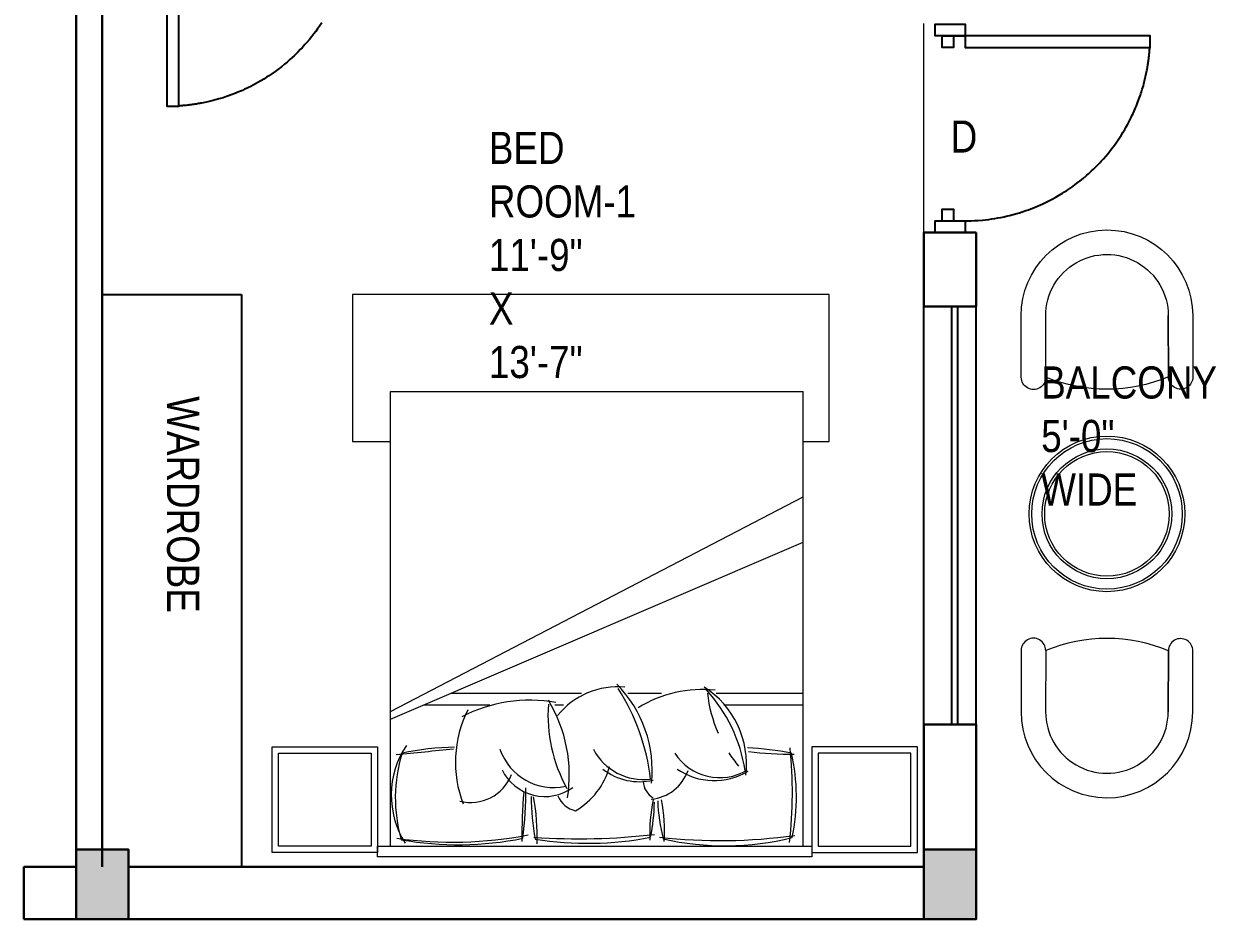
# Model space of a CAD drawing. Extents: x -454308 to 890911, y -14103 to 1343694.
# Drawn here: x 209060.2 to 209265.5, y 656472.5 to 656626.7 of the extents above; entities that cross this region are included whole.
import ezdxf

# ---------------------------------------------------------------- set-up
doc = ezdxf.new("R2010")
doc.units = 0
doc.header["$MEASUREMENT"] = 0
for name, color, linetype in [('A-Door', 144, 'Continuous'), ('cup', 126, 'Continuous'), ('WIN', 4, 'Continuous')]:
    doc.layers.add(name, color=color, linetype=linetype)
for name, color, linetype, lineweight in [('A-FURN', 35, 'Continuous', 5), ('A-Wall', 7, 'Continuous', 30), ('AR-FUR', 11, 'Continuous', 9), ('col', 232, 'Continuous', 30), ('Hatch Gris Claro', 9, 'Continuous', 9), ('sill', 32, 'Continuous', 25), ('TXT', 42, 'Continuous', 25)]:
    doc.layers.add(name, color=color, linetype=linetype, lineweight=lineweight)
doc.styles.get("Standard").update_dxf_attribs({"font": 'stylu.ttf', "height": 7})

# ---------------------------------------------------------------- blocks, each defined once
blk = doc.blocks.new('bed 111111')
at = {"layer": 'AR-FUR'}
for p, q in [((-0.8649, 1.3945), (-0.8649, -0.4997)), ((-0.8172, 1.3945), (-0.8649, 1.3945)), ((-0.8172, -0.4997), (-0.8172, 1.3945)), ((-0.2634, -0.4435), (0.5086, 1.3565)), ((-0.151, 0.5919), (-0.151, 0.7393)), ((-0.2018, 0.2738), (-0.2018, 0.3108)), ((-0.8649, -0.4997), (-0.8172, -0.4997))]:
    blk.add_line(p, q, dxfattribs=at)
at = {"layer": 'AR-FUR', "color": 251}
for p, q in [((-0.8172, 1.3565), (1.1658, 1.3565)), ((-0.231, -0.4435), (0.7065, 1.3565)), ((-0.2018, 1.016), (-0.2018, 1.3565)), ((-0.151, 0.9769), (-0.151, 1.3565)), ((1.1658, -0.4435), (1.1658, 1.3565)), ((-0.151, -0.177), (-0.151, 0.3896)), ((-0.2018, -0.2973), (-0.2018, -0.0096)), ((-0.8172, -0.4435), (1.1658, -0.4435))]:
    blk.add_line(p, q, dxfattribs=at)
at = {"layer": 'AR-FUR'}
for points in [[(-0.3849, 1.8545), (-0.3849, 1.3945), (-0.8449, 1.3945), (-0.8449, 1.8545)], [(-0.4126, 1.8268), (-0.4126, 1.4222), (-0.8172, 1.4222), (-0.8172, 1.8268)], [(-0.3849, -0.9597), (-0.3849, -0.4997), (-0.8449, -0.4997), (-0.8449, -0.9597)], [(-0.4126, -0.9319), (-0.4126, -0.5274), (-0.8172, -0.5274), (-0.8172, -0.9319)]]:
    blk.add_lwpolyline(points, close=True, dxfattribs=at)
at = {"layer": 'AR-FUR', "extrusion": (0, 0, -1)}
for centre, major_axis, start_param, end_param in [((0.4135, 1.0155), (0.8693, -0.8693), 2.135358, 2.596989), ((-0.6029, 0.4547), (-0.6168, -0.6168), 2.151233, 2.577546), ((-1.9428, 1.0262), (1.1008, -1.1008), 5.317309, 5.441753), ((-0.2479, 0.9685), (0.2006, -0.2006), 1.751453, 2.903235), ((-0.4597, 0.7123), (0.2807, -0.2807), 3.804818, 4.933588), ((-0.6654, 0.9181), (-0.3757, -0.3757), 3.823105, 4.483365), ((-0.4265, 0.678), (0.132, -0.132), 2.441833, 3.593049), ((-0.5998, 1.4582), (-0.5204, -0.5204), -0.757256, -0.529592), ((0.6668, 0.4149), (-1.0409, -1.0409), 0.630608, 0.974387), ((-0.7629, 1.4252), (0.5216, -0.5216), 0.585091, 0.82334), ((-0.5939, -0.2888), (-0.7054, -0.7054), 2.16954, 2.32419), ((-0.5288, 0.748), (0.0636, -0.0636), 0.857002, 1.830616), ((-0.2789, 0.642), (-0.1822, -0.1822), 0.120756, 1.023991), ((-0.4885, 0.16), (0.3807, -0.3807), 3.825535, 4.703193), ((-0.457, 0.546), (-0.2361, -0.2361), 3.827833, 4.821859), ((-0.3841, 0.2013), (-0.2284, -0.2284), 1.31402, 2.087383), ((-0.5579, 0.3869), (-0.076, -0.076), -0.407023, 0.572892), ((-0.3929, 0.2303), (0.1472, -0.1472), 1.241939, 2.981597), ((-0.5067, -0.2882), (0.4419, -0.4419), 3.766461, 4.474078), ((-0.8424, 0.1671), (-0.4675, -0.4675), 3.758339, 4.39729), ((-0.5994, 1.2063), (-0.7323, -0.7323), -0.784247, -0.602664), ((0.6231, -0.1482), (1.0143, -1.0143), 2.182404, 2.554333), ((-0.5854, -1.358), (1.0644, -1.0644), 3.795161, 3.941764), ((-0.4353, -0.0938), (-0.1358, -0.1358), 0.534678, 1.98218), ((-0.4521, 0.3531), (-0.3626, -0.3626), -1.247956, -0.42416), ((-1.8536, -0.1133), (-1.0388, -1.0388), 3.961011, 4.118365), ((-0.6065, 0.2399), (0.4681, -0.4681), 0.486234, 1.065936)]:
    blk.add_ellipse(centre, major_axis=major_axis, ratio=1, start_param=start_param, end_param=end_param, dxfattribs=at)
at = {"layer": 'AR-FUR', "color": 251, "extrusion": (0, 0, -1)}
for centre, major_axis, start_param, end_param in [((-0.5854, -0.6035), (1.3528, -1.3528), 3.814055, 4.030079), ((1.5625, 0.993), (-1.6658, -1.6658), 0.673847, 0.924545), ((1.5526, 1.3309), (-1.3927, -1.3927), 0.677, 0.778682), ((-0.2845, 0.9931), (-0.1657, -0.1657), -0.207552, 1.319983), ((-0.5866, 0.4458), (0.4702, -0.4702), 4.076, 4.671895), ((-0.0866, 1.5296), (0.42, -0.42), 1.362212, 1.484388), ((-0.0866, 1.5296), (0.42, -0.42), 0.892669, 1.199073), ((-0.7563, 0.0062), (0.5275, -0.5275), 3.872485, 4.116068), ((2.032, 0.3804), (-1.9923, -1.9923), 0.715059, 0.90208), ((-0.2783, 0.6613), (0.176, -0.176), 1.274089, 2.475678), ((-0.6338, -0.2362), (0.6602, -0.6602), 4.043868, 4.496311), ((-0.3136, 0.269), (-0.1757, -0.1757), -0.450892, 0.994118), ((-0.2465, 0.9031), (-0.4664, -0.4664), -0.857824, -0.280048), ((0.9556, -0.1741), (1.2415, -1.2415), 2.218366, 2.546274), ((-0.7731, -0.7492), (-0.6687, -0.6687), 2.320508, 2.537901), ((-0.8022, 3.0425), (-2.0599, -2.0599), -0.860991, -0.787253), ((11.1738, -1.4463), (8.2284, -8.2284), 2.444592, 2.466232), ((-0.5953, -0.0511), (-0.2749, -0.2749), -1.375906, -0.21834)]:
    blk.add_ellipse(centre, major_axis=major_axis, ratio=1, start_param=start_param, end_param=end_param, dxfattribs=at)
blk = doc.blocks.new('qeert')
at = {"layer": 'AR-FUR'}
blk.add_lwpolyline([(817.8551, -506.2448), (817.969, -506.2448), (817.969, -506.8852), (815.8898, -506.8852), (815.8898, -506.2448), (816.0552, -506.2448)], dxfattribs=at)
at = {"layer": 'AR-FUR', "rotation": 270}
blk.add_blockref('bed 111111', (816.4987, -505.2972), dxfattribs=at)
blk = doc.blocks.new('SINGLE CHAIR')
at = {"linetype": 'Continuous'}
for p, q in [((-8.18, 8.31), (-8.21, 20.12)), ((-3.46, 8.32), (-3.49, 20.13)), ((-3.49, 20.13), (-3.46, 8.32)), ((20.13, 20.19), (20.16, 8.38)), ((24.86, 20.2), (24.89, 8.39))]:
    blk.add_line(p, q, dxfattribs=at)
at = {"linetype": 'Continuous', "extrusion": (0, 0, -1)}
for centre, major_axis, start_param, end_param in [((8.39, -8.18), (-21.71, 21.71), 0.388215, 1.177797), ((-5.85, 20.13), (1.67, 1.67), 3.924598, 7.066191), ((22.5, 20.2), (1.67, 1.67), 3.924598, 7.066191), ((8.35, 8.35), (11.69, 11.69), 0.783006, 3.924598), ((8.35, 8.35), (-8.35, 8.35), 2.353802, 5.495395)]:
    blk.add_ellipse(centre, major_axis=major_axis, ratio=1, start_param=start_param, end_param=end_param, dxfattribs=at)
blk = doc.blocks.new('colummn')
at = {"layer": 'Hatch Gris Claro'}
blk.add_hatch(color=256, dxfattribs=at).paths.add_polyline_path([(154558.64, 675547.17), (154567.64, 675547.17), (154567.64, 675559.17), (154558.64, 675559.17)])
at = {"layer": 'col'}
blk.add_lwpolyline([(154558.64, 675547.17), (154567.64, 675547.17), (154567.64, 675559.17), (154558.64, 675559.17), (154558.64, 675547.17)], dxfattribs=at)
blk = doc.blocks.new('RERWRER')
at = {"layer": 'col'}
for p in [(8971.86, -2583.51), (9117.84, -2583.51)]:
    blk.add_blockref('colummn', p, dxfattribs=at)

msp = doc.modelspace()

# ---------------------------------------------------------------- linework, layer by layer
at = {"layer": 'A-Door'}
for points in [[(209111.444, 656626.819), (209111.075, 656626.27), (209110.728, 656625.774), (209110.421, 656625.353), (209110.088, 656624.91), (209109.747, 656624.474), (209109.349, 656623.983), (209108.874, 656623.422), (209108.566, 656623.072), (209108.073, 656622.534), (209107.764, 656622.208), (209107.337, 656621.773), (209106.97, 656621.411), (209106.682, 656621.136), (209106.381, 656620.856), (209105.974, 656620.488), (209105.504, 656620.078), (209105.041, 656619.69), (209104.506, 656619.26), (209103.892, 656618.789), (209103.409, 656618.435), (209102.881, 656618.063), (209102.348, 656617.704), (209101.966, 656617.456), (209101.453, 656617.135), (209100.943, 656616.829), (209100.464, 656616.553), (209100.025, 656616.31), (209099.65, 656616.109), (209099.214, 656615.884), (209098.84, 656615.697), (209098.491, 656615.529), (209098.164, 656615.376), (209097.78, 656615.201), (209097.489, 656615.073), (209097.191, 656614.946), (209096.868, 656614.812), (209096.51, 656614.668), (209096.193, 656614.545), (209095.882, 656614.428), (209095.418, 656614.26), (209095.418, 656614.26), (209095.03, 656614.126), (209094.745, 656614.031), (209094.45, 656613.935), (209094.45, 656613.935), (209094, 656613.796), (209093.713, 656613.711), (209093.713, 656613.711), (209093.394, 656613.62), (209093.394, 656613.62), (209093.097, 656613.539), (209093.097, 656613.539), (209092.784, 656613.456), (209092.784, 656613.456), (209092.307, 656613.337), (209092.307, 656613.337), (209091.817, 656613.222), (209091.817, 656613.222), (209091.294, 656613.109), (209090.768, 656613.004), (209090.591, 656612.971), (209090.46, 656612.947), (209090.243, 656612.908), (209090.081, 656612.881), (209089.851, 656612.843), (209089.74, 656612.826), (209089.562, 656612.798), (209089.46, 656612.783), (209089.338, 656612.765), (209089.185, 656612.744), (209089.047, 656612.725), (209088.952, 656612.712), (209088.839, 656612.698), (209088.728, 656612.684), (209088.604, 656612.669), (209088.466, 656612.652), (209088.327, 656612.637), (209088.101, 656612.612), (209087.927, 656612.595), (209087.772, 656612.58), (209087.582, 656612.563), (209087.487, 656612.555), (209087.357, 656612.544), (209087.2, 656612.532), (209087.061, 656612.522), (209086.947, 656612.522), (209086.801, 656612.442), (209084.81, 656612.442), (209084.81, 656649.476)], [(209086.801, 656644.3), (209086.801, 656612.442)], [(209217.058, 656590.733), (209217.058, 656592.724), (209222.235, 656592.724), (209222.235, 656590.733), (209217.058, 656590.733), (209217.058, 656592.724), (209218.253, 656592.724), (209218.253, 656594.715), (209220.244, 656594.715), (209220.244, 656592.724), (209222.235, 656592.724), (209223.278, 656592.741), (209223.856, 656592.765), (209224.428, 656592.799), (209225.197, 656592.862), (209225.764, 656592.92), (209226.306, 656592.985), (209226.821, 656593.056), (209227.337, 656593.135), (209227.857, 656593.224), (209228.368, 656593.32), (209228.932, 656593.436), (209229.282, 656593.513), (209229.891, 656593.657), (209230.492, 656593.812), (209231.147, 656593.996), (209231.61, 656594.134), (209232.073, 656594.281), (209232.708, 656594.494), (209233.14, 656594.648), (209233.814, 656594.902), (209234.291, 656595.093), (209234.79, 656595.302), (209235.195, 656595.479), (209235.611, 656595.668), (209236.184, 656595.94), (209236.628, 656596.16), (209237.226, 656596.471), (209237.833, 656596.804), (209238.323, 656597.084), (209239.022, 656597.505), (209239.33, 656597.698), (209239.716, 656597.948), (209240.265, 656598.316), (209240.761, 656598.664), (209241.182, 656598.97), (209241.625, 656599.304), (209242.061, 656599.644), (209242.552, 656600.043), (209243.113, 656600.518), (209243.463, 656600.826), (209244.001, 656601.318), (209244.327, 656601.628), (209244.762, 656602.055), (209245.124, 656602.422), (209245.399, 656602.71), (209245.679, 656603.01), (209246.047, 656603.418), (209246.457, 656603.888), (209246.844, 656604.35), (209247.275, 656604.886), (209247.746, 656605.5), (209248.1, 656605.982), (209248.472, 656606.511), (209248.831, 656607.044), (209249.079, 656607.426), (209249.4, 656607.938), (209249.706, 656608.449), (209249.982, 656608.928), (209250.225, 656609.366), (209250.426, 656609.742), (209250.651, 656610.178), (209250.837, 656610.552), (209251.006, 656610.9), (209251.159, 656611.227), (209251.334, 656611.612), (209251.461, 656611.903), (209251.589, 656612.201), (209251.723, 656612.524), (209251.867, 656612.882), (209251.99, 656613.199), (209252.107, 656613.51), (209252.275, 656613.974), (209252.275, 656613.974), (209252.409, 656614.362), (209252.504, 656614.646), (209252.6, 656614.942), (209252.6, 656614.942), (209252.739, 656615.392), (209252.824, 656615.679), (209252.824, 656615.679), (209252.915, 656615.998), (209252.915, 656615.998), (209252.996, 656616.295), (209252.996, 656616.295), (209253.079, 656616.608), (209253.079, 656616.608), (209253.198, 656617.084), (209253.198, 656617.084), (209253.313, 656617.575), (209253.313, 656617.575), (209253.426, 656618.098), (209253.531, 656618.623), (209253.564, 656618.801), (209253.588, 656618.932), (209253.626, 656619.149), (209253.654, 656619.311), (209253.692, 656619.541), (209253.709, 656619.652), (209253.737, 656619.83), (209253.752, 656619.932), (209253.77, 656620.054), (209253.791, 656620.207), (209253.81, 656620.345), (209253.823, 656620.44), (209253.837, 656620.553), (209253.851, 656620.664), (209253.866, 656620.788), (209253.882, 656620.925), (209253.898, 656621.064), (209253.923, 656621.29), (209253.94, 656621.464), (209253.955, 656621.62), (209253.972, 656621.809), (209253.98, 656621.905), (209253.991, 656622.035), (209254.003, 656622.191), (209254.013, 656622.33), (209254.013, 656622.444), (209254.093, 656622.59), (209254.093, 656624.581), (209217.058, 656624.581), (209217.058, 656626.572), (209222.235, 656626.572), (209222.235, 656624.581), (209220.244, 656624.581), (209220.244, 656622.59), (209218.253, 656622.59), (209218.253, 656624.581), (209222.235, 656624.581), (209222.235, 656622.59), (209254.093, 656622.59)]]:
    msp.add_lwpolyline(points, dxfattribs=at)
at = {"layer": 'A-FURN'}
for radius in [13.404, 12.957, 11.17, 10.723]:
    msp.add_circle((209246.649, 656542.272), radius, dxfattribs=at)
at = {"layer": 'A-Wall'}
for p, q in [((209069.159, 656649.475), (209069.159, 656481.482)), ((209073.659, 656640.475), (209073.659, 656481.482)), ((209215.147, 656577.978), (209215.147, 656590.733)), ((209224.147, 656590.733), (209215.147, 656590.733)), ((209224.147, 656577.978), (209224.147, 656590.733)), ((209224.147, 656577.978), (209215.147, 656577.978)), ((209224.147, 656505.978), (209215.147, 656505.978)), ((209215.147, 656505.978), (209215.147, 656484.482)), ((209224.147, 656484.482), (209224.147, 656505.978)), ((209060.159, 656472.482), (209060.159, 656481.482)), ((209060.159, 656481.482), (209069.159, 656481.482)), ((209078.159, 656481.482), (209215.147, 656481.482)), ((209069.159, 656472.482), (209060.159, 656472.482)), ((209078.159, 656472.482), (209215.147, 656472.482))]:
    msp.add_line(p, q, dxfattribs=at)
at = {"layer": 'AR-FUR'}
msp.add_line((209215.147, 656590.733), (209215.147, 656626.733), dxfattribs=at)
at = {"layer": 'cup'}
for p, q in [((209073.659, 656580.031), (209097.659, 656580.031)), ((209097.659, 656580.031), (209097.659, 656481.482))]:
    msp.add_line(p, q, dxfattribs=at)
at = {"layer": 'sill'}
for p, q in [((209215.147, 656505.978), (209215.147, 656577.978)), ((209224.147, 656505.978), (209224.147, 656577.978))]:
    msp.add_line(p, q, dxfattribs=at)
at = {"layer": 'WIN'}
for p, q in [((209219.891, 656577.978), (209219.891, 656505.978)), ((209220.891, 656577.978), (209220.891, 656505.978))]:
    msp.add_line(p, q, dxfattribs=at)

# ---------------------------------------------------------------- block references
at = {"layer": 'A-FURN', "rotation": 180}
for name, p, xscale, yscale, zscale in [('SINGLE CHAIR', (209254.114, 656583.848), 0.893617020919919, 0.893617020919919, 0.893617020919919), ('qeert', (176904.585, 636567.685), -39.48101731830773, 39.48101731830773, 39.48101731830773)]:
    msp.add_blockref(name, p, dxfattribs=dict(at, xscale=xscale, yscale=yscale, zscale=zscale))
at = {"layer": 'A-FURN', "xscale": -0.893617020919919, "yscale": 0.893617020919919, "zscale": 0.893617020919919}
msp.add_blockref('SINGLE CHAIR', (209254.104, 656500.696), dxfattribs=at)
at = {"layer": 'col', "xscale": -1, "rotation": 180}
msp.add_blockref('RERWRER', (45538.662, 1329448.141), dxfattribs=at)

# ---------------------------------------------------------------- texts
at = {"layer": 'TXT', "lineweight": 25, "extrusion": (0, 0, -1), "insert": (209219.748, 656604.475), "char_height": 5.52888, "width": 0.19631, "attachment_point": 1, "text_direction": (1, 0, 0)}
msp.add_mtext('{\\fArial Narrow|b0|i0|c0|p34;D}', dxfattribs=at)
at = {"layer": 'TXT', "lineweight": 25, "char_height": 5.52888, "width": 0.19631, "attachment_point": 1}
for s, insert in [('{\\fArial Narrow|b0|i0|c0|p34; BED ROOM-1\\P 11\'-9" X 13\'-7"}', (209140.236, 656608.052)), ('{\\fArial Narrow|b0|i0|c0|p34;BALCONY\\P5\'-0" WIDE}', (209235.33, 656567.662))]:
    msp.add_mtext(s, dxfattribs=dict(at, insert=insert))
at = {"layer": 'TXT', "lineweight": 25, "insert": (209090.349, 656562.524), "char_height": 5.52888, "width": 17.52553, "attachment_point": 1, "rotation": 270}
msp.add_mtext('{\\fArial Narrow|b0|i0|c0|p34;WARDROBE}', dxfattribs=at)

doc.saveas('drawing.dxf')
